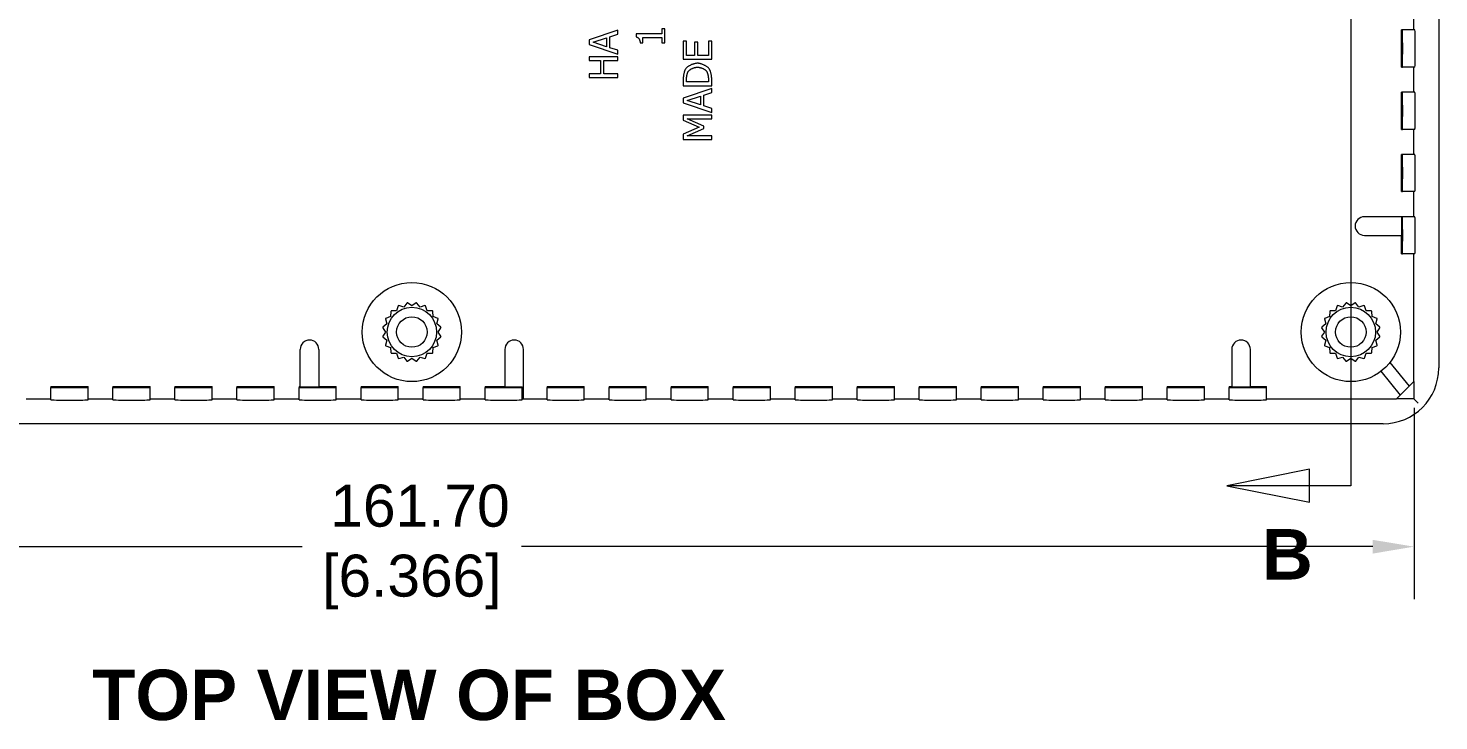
# Model space of a CAD drawing. Header units: millimetres. Extents: x 17 to 728, y 8 to 567.
# Drawn here: x 205 to 318.8, y 425.2 to 481.1 of the extents above; entities that cross this region are included whole.
import ezdxf

# ---------------------------------------------------------------- set-up
doc = ezdxf.new("R2010")
doc.units = ezdxf.units.MM
doc.header["$LTSCALE"] = 1.333333
for name, color, linetype, lineweight in [('Dimension (ANSI)', 7, 'Continuous', 9), ('Section Line (ANSI)', 7, 'Continuous', 9), ('Symbol (ANSI)', 7, 'Continuous', 9), ('Visible (ANSI)', 7, 'Continuous', 18)]:
    doc.layers.add(name, color=color, linetype=linetype, lineweight=lineweight)
doc.styles.add('Label Text (ANSI)', font='ARIALBD.TTF')
doc.styles.add('Note Text (ANSI)', font='ARIAL.TTF')
doc.dimstyles.new('Default - mm (ANSI)', dxfattribs={"dimscale": 1.333333, "dimtxt": 2.54, "dimasz": 2.5, "dimexe": 3.175, "dimexo": 1.6002, "dimgap": 0.8, "dimtad": 0, "dimtih": 1, "dimtoh": 1, "dimrnd": 1e-08, "dimzin": 4, "dimdsep": 46, "dimtxsty": 'Note Text (ANSI)', "dimcen": 0.09, "dimdle": 10, "dimclrd": 256, "dimclre": 256, "dimclrt": 256, "dimadec": 1, "dimazin": 0, "dimtfac": 1.2, "dimtofl": 0, "dimtmove": 0, "dimatfit": 3, "dimfxl": 0, "dimtolj": 1, "dimtzin": 0, "dimlwd": -1, "dimlwe": -1, "dimarcsym": 0})

# ---------------------------------------------------------------- blocks, each defined once
blk = doc.blocks.new('2dTransSection0')
at = {"layer": 'Section Line (ANSI)', "linetype": 'Continuous'}
for p, q in [((231.297, 394.716), (226.297, 393.716)), ((231.297, 392.716), (231.297, 394.716)), ((231.297, 393.716), (226.297, 393.716)), ((226.297, 393.716), (231.297, 392.716)), ((233.797, 393.716), (231.297, 393.716)), ((233.797, 393.716), (233.797, 392.356)), ((231.297, 334.116), (226.297, 333.116)), ((231.297, 332.116), (231.297, 334.116)), ((233.797, 334.477), (233.797, 333.116)), ((231.297, 333.116), (226.297, 333.116)), ((226.297, 333.116), (231.297, 332.116)), ((233.797, 333.116), (231.297, 333.116))]:
    blk.add_line(p, q, dxfattribs=at)
at = {"layer": 'Section Line (ANSI)'}
blk.add_line((233.797, 393.716), (233.797, 333.116), dxfattribs=at)
at = {"layer": 'Section Line (ANSI)', "linetype": 'Continuous', "flags": 128}
for points in [[(231.297, 394.716), (226.297, 393.716), (231.297, 392.716), (231.297, 394.716)], [(231.297, 334.116), (226.297, 333.116), (231.297, 332.116), (231.297, 334.116)]]:
    blk.add_lwpolyline(points, dxfattribs=at)
at = {"layer": 'Section Line (ANSI)'}
for points in [[(231.297, 394.716), (226.297, 393.716), (231.297, 392.716), (231.297, 394.716)], [(231.297, 334.116), (226.297, 333.116), (231.297, 332.116), (231.297, 334.116)]]:
    blk.add_solid(points, dxfattribs=at)
at = {"layer": 'Section Line (ANSI)', "char_height": 3.05, "attachment_point": 7, "style": 'Label Text (ANSI)'}
for insert in [(228.421, 396.341), (228.421, 327.441)]:
    blk.add_mtext('B', dxfattribs=dict(at, insert=insert))
blk = doc.blocks.new('*D35')
at = {"layer": 'Defpoints', "color": 0}
for p in [(155.13, 452.57), (316.83, 452.57), (155.13, 439.24)]:
    blk.add_point(p, dxfattribs=at)
at = {"layer": 'Dimension (ANSI)'}
for p, q in [((155.13, 450.44), (155.13, 435)), ((316.83, 450.44), (316.83, 435)), ((158.46, 439.24), (227.13, 439.24)), ((313.5, 439.24), (244.83, 439.24))]:
    blk.add_line(p, q, dxfattribs=at)
for points in [[(158.46, 439.79), (158.46, 438.68), (155.13, 439.24)], [(313.5, 439.79), (313.5, 438.68), (316.83, 439.24)]]:
    blk.add_solid(points, dxfattribs=at)
at = {"layer": 'Dimension (ANSI)', "insert": (235.98, 444.24), "char_height": 3.3867, "attachment_point": 2, "style": 'Note Text (ANSI)'}
blk.add_mtext('\\A1; 161.70\\P[6.366]', dxfattribs=at)

msp = doc.modelspace()

# ---------------------------------------------------------------- linework, layer by layer
at = {"layer": 'Visible (ANSI)'}
for p, q in [((318.83, 515.455), (318.83, 453.655)), ((316.829, 480.93), (316.829, 482.955)), ((252.596, 480.901), (250.296, 480.125)), ((250.61, 479.93), (251.692, 480.286)), ((251.692, 480.286), (251.692, 479.576)), ((251.953, 480.37), (252.596, 480.578)), ((251.953, 479.492), (251.953, 480.37)), ((252.596, 480.578), (252.596, 480.901)), ((256.148, 480.603), (254.076, 480.603)), ((254.076, 480.603), (254.076, 480.365)), ((254.607, 479.89), (254.607, 480.307)), ((254.607, 480.307), (256.148, 480.307)), ((256.383, 481.012), (256.148, 481.012)), ((256.148, 481.012), (256.148, 480.603)), ((256.148, 480.307), (256.148, 479.89)), ((256.383, 479.89), (256.383, 481.012)), ((315.829, 477.93), (315.829, 480.93)), ((315.909, 480.93), (315.829, 480.93)), ((316.909, 480.93), (315.909, 480.93)), ((250.296, 480.125), (250.296, 479.749)), ((250.296, 479.749), (252.596, 478.974)), ((251.692, 479.576), (250.61, 479.93)), ((252.596, 479.283), (251.953, 479.492)), ((252.596, 478.974), (252.596, 479.283)), ((254.396, 479.89), (254.607, 479.89)), ((256.148, 479.89), (256.383, 479.89)), ((257.87, 480.007), (257.87, 478.568)), ((258.142, 480.007), (257.87, 480.007)), ((258.142, 478.874), (258.142, 480.007)), ((259.044, 479.931), (258.772, 479.931)), ((258.772, 479.931), (258.772, 478.874)), ((259.044, 478.874), (259.044, 479.931)), ((260.17, 480.007), (259.898, 480.007)), ((259.898, 480.007), (259.898, 478.874)), ((260.17, 478.568), (260.17, 480.007)), ((252.596, 478.755), (250.296, 478.755)), ((250.296, 478.755), (250.296, 478.45)), ((250.296, 478.45), (251.198, 478.45)), ((251.198, 478.45), (251.198, 477.391)), ((251.471, 478.45), (252.596, 478.45)), ((251.471, 477.391), (251.471, 478.45)), ((252.596, 478.45), (252.596, 478.755)), ((257.87, 478.568), (260.17, 478.568)), ((258.772, 478.874), (258.142, 478.874)), ((259.898, 478.874), (259.044, 478.874)), ((251.198, 477.391), (250.296, 477.391)), ((250.296, 477.391), (250.296, 477.085)), ((250.296, 477.085), (252.596, 477.085)), ((252.596, 477.391), (251.471, 477.391)), ((252.596, 477.085), (252.596, 477.391)), ((257.87, 476.947), (257.87, 476.423)), ((258.135, 476.729), (258.135, 476.961)), ((259.906, 476.961), (259.906, 476.729)), ((260.17, 476.423), (260.17, 476.952)), ((315.829, 477.93), (315.909, 477.93)), ((316.909, 477.93), (315.909, 477.93)), ((316.829, 475.905), (316.829, 477.93)), ((257.87, 476.423), (260.17, 476.423)), ((260.17, 476.205), (257.87, 475.429)), ((259.906, 476.729), (258.135, 476.729)), ((259.527, 475.674), (260.17, 475.882)), ((260.17, 475.882), (260.17, 476.205)), ((315.829, 472.905), (315.829, 475.905)), ((315.909, 475.905), (315.829, 475.905)), ((316.909, 475.905), (315.909, 475.905)), ((257.87, 475.429), (257.87, 475.053)), ((257.87, 475.053), (260.17, 474.278)), ((258.183, 475.234), (259.266, 475.59)), ((259.266, 474.88), (258.183, 475.234)), ((259.266, 475.59), (259.266, 474.88)), ((259.527, 474.796), (259.527, 475.674)), ((260.17, 474.587), (259.527, 474.796)), ((260.17, 474.278), (260.17, 474.587)), ((260.17, 474.059), (257.87, 474.059)), ((257.87, 474.059), (257.87, 473.635)), ((257.87, 473.635), (259.151, 473.079)), ((258.189, 473.754), (260.17, 473.754)), ((259.536, 473.154), (258.189, 473.754)), ((260.17, 473.754), (260.17, 474.059)), ((259.151, 473.079), (257.87, 472.505)), ((257.87, 472.505), (257.87, 472.088)), ((258.189, 472.373), (259.536, 472.967)), ((260.17, 472.373), (258.189, 472.373)), ((259.536, 472.967), (259.536, 473.154)), ((260.17, 472.088), (260.17, 472.373)), ((315.829, 472.905), (315.909, 472.905)), ((316.909, 472.905), (315.909, 472.905)), ((316.829, 470.88), (316.829, 472.905)), ((257.87, 472.088), (260.17, 472.088)), ((315.829, 467.88), (315.829, 470.88)), ((315.909, 470.88), (315.829, 470.88)), ((316.909, 470.88), (315.909, 470.88)), ((315.829, 467.88), (315.909, 467.88)), ((316.909, 467.88), (315.909, 467.88)), ((316.829, 465.855), (316.829, 467.88)), ((315.84, 465.855), (312.829, 465.855)), ((315.909, 465.855), (315.84, 465.855)), ((315.84, 464.355), (315.84, 465.855)), ((316.909, 465.855), (315.909, 465.855)), ((312.829, 464.355), (315.84, 464.355)), ((315.829, 462.855), (315.829, 464.355)), ((315.829, 462.855), (315.909, 462.855)), ((316.909, 462.855), (315.909, 462.855)), ((316.829, 452.57), (316.829, 462.855)), ((234.876, 458.658), (234.733, 458.271)), ((235.324, 458.572), (234.927, 458.684)), ((235.58, 458.896), (235.324, 458.572)), ((235.98, 458.676), (235.636, 458.905)), ((236.323, 458.905), (235.98, 458.676)), ((236.635, 458.572), (236.379, 458.896)), ((237.032, 458.684), (236.635, 458.572)), ((237.226, 458.271), (237.083, 458.658)), ((310.626, 458.658), (310.483, 458.271)), ((311.074, 458.572), (310.677, 458.684)), ((311.33, 458.896), (311.074, 458.572)), ((311.73, 458.676), (311.386, 458.905)), ((312.073, 458.905), (311.73, 458.676)), ((312.385, 458.572), (312.129, 458.896)), ((312.782, 458.684), (312.385, 458.572)), ((312.976, 458.271), (312.833, 458.658)), ((233.851, 457.608), (233.962, 457.21)), ((234.264, 457.801), (233.877, 457.658)), ((234.28, 458.214), (234.264, 457.801)), ((234.733, 458.271), (234.32, 458.254)), ((237.639, 458.254), (237.226, 458.271)), ((237.695, 457.801), (237.679, 458.214)), ((238.083, 457.658), (237.695, 457.801)), ((237.997, 457.21), (238.108, 457.608)), ((309.601, 457.608), (309.712, 457.21)), ((310.014, 457.801), (309.627, 457.658)), ((310.03, 458.214), (310.014, 457.801)), ((310.483, 458.271), (310.07, 458.254)), ((313.389, 458.254), (312.976, 458.271)), ((313.445, 457.801), (313.429, 458.214)), ((313.833, 457.658), (313.445, 457.801)), ((313.747, 457.21), (313.858, 457.608)), ((233.63, 456.898), (233.859, 456.555)), ((233.859, 456.555), (233.63, 456.211)), ((233.962, 457.21), (233.638, 456.954)), ((238.321, 456.954), (237.997, 457.21)), ((238.1, 456.555), (238.329, 456.898)), ((238.329, 456.211), (238.1, 456.555)), ((309.38, 456.898), (309.609, 456.555)), ((309.609, 456.555), (309.38, 456.211)), ((309.712, 457.21), (309.388, 456.954)), ((314.071, 456.954), (313.747, 457.21)), ((313.85, 456.555), (314.079, 456.898)), ((314.079, 456.211), (313.85, 456.555)), ((233.638, 456.155), (233.962, 455.899)), ((233.962, 455.899), (233.851, 455.502)), ((233.877, 455.452), (234.264, 455.308)), ((234.264, 455.308), (234.28, 454.896)), ((237.679, 454.896), (237.695, 455.308)), ((237.695, 455.308), (238.083, 455.452)), ((237.997, 455.899), (238.321, 456.155)), ((238.108, 455.502), (237.997, 455.899)), ((309.388, 456.155), (309.712, 455.899)), ((309.712, 455.899), (309.601, 455.502)), ((309.627, 455.452), (310.014, 455.308)), ((310.014, 455.308), (310.03, 454.896)), ((313.429, 454.896), (313.445, 455.308)), ((313.445, 455.308), (313.833, 455.452)), ((313.747, 455.899), (314.071, 456.155)), ((313.858, 455.502), (313.747, 455.899)), ((226.974, 452.145), (226.974, 455.156)), ((228.474, 455.156), (228.474, 452.145)), ((234.32, 454.856), (234.733, 454.839)), ((234.733, 454.839), (234.876, 454.452)), ((234.927, 454.426), (235.324, 454.538)), ((235.324, 454.538), (235.58, 454.214)), ((235.636, 454.205), (235.98, 454.434)), ((235.98, 454.434), (236.323, 454.205)), ((236.379, 454.214), (236.635, 454.538)), ((236.635, 454.538), (237.032, 454.426)), ((237.083, 454.452), (237.226, 454.839)), ((237.226, 454.839), (237.639, 454.856)), ((243.485, 455.156), (243.485, 452.145)), ((244.985, 451.145), (244.985, 455.156)), ((302.13, 455.156), (302.13, 452.145)), ((303.63, 452.145), (303.63, 455.156)), ((310.07, 454.856), (310.483, 454.839)), ((310.483, 454.839), (310.626, 454.452)), ((310.677, 454.426), (311.074, 454.538)), ((311.074, 454.538), (311.33, 454.214)), ((311.386, 454.205), (311.73, 454.434)), ((311.73, 454.434), (312.073, 454.205)), ((312.129, 454.214), (312.385, 454.538)), ((312.385, 454.538), (312.782, 454.426)), ((312.833, 454.452), (312.976, 454.839)), ((312.976, 454.839), (313.389, 454.856)), ((314.889, 454.102), (316.435, 452.177)), ((315.728, 451.47), (314.182, 453.395)), ((206.859, 452.156), (209.859, 452.156)), ((206.859, 452.156), (206.859, 452.075)), ((206.859, 451.075), (206.859, 452.075)), ((209.859, 452.075), (209.859, 452.156)), ((209.859, 451.075), (209.859, 452.075)), ((211.863, 452.156), (214.863, 452.156)), ((211.863, 452.156), (211.863, 452.075)), ((211.863, 451.075), (211.863, 452.075)), ((214.863, 452.075), (214.863, 452.156)), ((214.863, 451.075), (214.863, 452.075)), ((216.867, 452.156), (219.867, 452.156)), ((216.867, 452.156), (216.867, 452.075)), ((216.867, 451.075), (216.867, 452.075)), ((219.867, 452.075), (219.867, 452.156)), ((219.867, 451.075), (219.867, 452.075)), ((221.87, 452.156), (224.87, 452.156)), ((221.87, 452.156), (221.87, 452.075)), ((221.87, 451.075), (221.87, 452.075)), ((224.87, 452.075), (224.87, 452.156)), ((224.87, 451.075), (224.87, 452.075)), ((226.874, 452.156), (226.974, 452.156)), ((226.874, 452.156), (226.874, 452.075)), ((226.874, 451.075), (226.874, 452.075)), ((226.974, 452.145), (228.474, 452.145)), ((228.474, 452.156), (229.874, 452.156)), ((229.874, 452.075), (229.874, 452.156)), ((229.874, 451.075), (229.874, 452.075)), ((231.878, 452.156), (234.878, 452.156)), ((231.878, 452.156), (231.878, 452.075)), ((231.878, 451.075), (231.878, 452.075)), ((234.878, 452.075), (234.878, 452.156)), ((234.878, 451.075), (234.878, 452.075)), ((236.881, 452.156), (239.881, 452.156)), ((236.881, 452.156), (236.881, 452.075)), ((236.881, 451.075), (236.881, 452.075)), ((239.881, 452.075), (239.881, 452.156)), ((239.881, 451.075), (239.881, 452.075)), ((241.885, 452.156), (243.485, 452.156)), ((241.885, 452.156), (241.885, 452.075)), ((241.885, 451.075), (241.885, 452.075)), ((243.485, 452.145), (244.885, 452.145)), ((244.885, 452.075), (244.885, 452.145)), ((244.885, 451.075), (244.885, 452.075)), ((246.889, 452.156), (249.889, 452.156)), ((246.889, 452.156), (246.889, 452.075)), ((246.889, 451.075), (246.889, 452.075)), ((249.889, 452.075), (249.889, 452.156)), ((249.889, 451.075), (249.889, 452.075)), ((251.893, 452.156), (254.893, 452.156)), ((251.893, 452.156), (251.893, 452.075)), ((251.893, 451.075), (251.893, 452.075)), ((254.893, 452.075), (254.893, 452.156)), ((254.893, 451.075), (254.893, 452.075)), ((256.896, 452.156), (259.896, 452.156)), ((256.896, 452.156), (256.896, 452.075)), ((256.896, 451.075), (256.896, 452.075)), ((259.896, 452.075), (259.896, 452.156)), ((259.896, 451.075), (259.896, 452.075)), ((261.9, 452.156), (264.9, 452.156)), ((261.9, 452.156), (261.9, 452.075)), ((261.9, 451.075), (261.9, 452.075)), ((264.9, 452.075), (264.9, 452.156)), ((264.9, 451.075), (264.9, 452.075)), ((266.904, 452.156), (269.904, 452.156)), ((266.904, 452.156), (266.904, 452.075)), ((266.904, 451.075), (266.904, 452.075)), ((269.904, 452.075), (269.904, 452.156)), ((269.904, 451.075), (269.904, 452.075)), ((271.907, 452.156), (274.907, 452.156)), ((271.907, 452.156), (271.907, 452.075)), ((271.907, 451.075), (271.907, 452.075)), ((274.907, 452.075), (274.907, 452.156)), ((274.907, 451.075), (274.907, 452.075)), ((276.911, 452.156), (279.911, 452.156)), ((276.911, 452.156), (276.911, 452.075)), ((276.911, 451.075), (276.911, 452.075)), ((279.911, 452.075), (279.911, 452.156)), ((279.911, 451.075), (279.911, 452.075)), ((281.915, 452.156), (284.915, 452.156)), ((281.915, 452.156), (281.915, 452.075)), ((281.915, 451.075), (281.915, 452.075)), ((284.915, 452.075), (284.915, 452.156)), ((284.915, 451.075), (284.915, 452.075)), ((286.918, 452.156), (289.918, 452.156)), ((286.918, 452.156), (286.918, 452.075)), ((286.918, 451.075), (286.918, 452.075)), ((289.918, 452.075), (289.918, 452.156)), ((289.918, 451.075), (289.918, 452.075)), ((291.922, 452.156), (294.922, 452.156)), ((291.922, 452.156), (291.922, 452.075)), ((291.922, 451.075), (291.922, 452.075)), ((294.922, 452.075), (294.922, 452.156)), ((294.922, 451.075), (294.922, 452.075)), ((296.926, 452.156), (299.926, 452.156)), ((296.926, 452.156), (296.926, 452.075)), ((296.926, 451.075), (296.926, 452.075)), ((299.926, 452.075), (299.926, 452.156)), ((299.926, 451.075), (299.926, 452.075)), ((301.93, 452.156), (302.13, 452.156)), ((301.93, 452.156), (301.93, 452.075)), ((301.93, 451.075), (301.93, 452.075)), ((302.13, 452.145), (303.63, 452.145)), ((303.63, 452.156), (304.93, 452.156)), ((304.93, 452.075), (304.93, 452.156)), ((304.93, 451.075), (304.93, 452.075)), ((315.415, 451.156), (316.829, 452.57)), ((316.829, 452.57), (316.829, 451.156)), ((204.855, 451.156), (206.859, 451.156)), ((209.859, 451.156), (211.863, 451.156)), ((214.863, 451.156), (216.867, 451.156)), ((219.867, 451.156), (221.87, 451.156)), ((224.87, 451.156), (226.874, 451.156)), ((229.874, 451.156), (231.878, 451.156)), ((234.878, 451.156), (236.881, 451.156)), ((239.881, 451.156), (241.885, 451.156)), ((244.985, 451.145), (244.885, 451.145)), ((244.985, 451.156), (246.889, 451.156)), ((249.889, 451.156), (251.893, 451.156)), ((254.893, 451.156), (256.896, 451.156)), ((259.896, 451.156), (261.9, 451.156)), ((264.9, 451.156), (266.904, 451.156)), ((269.904, 451.156), (271.907, 451.156)), ((274.907, 451.156), (276.911, 451.156)), ((279.911, 451.156), (281.915, 451.156)), ((284.915, 451.156), (286.918, 451.156)), ((289.918, 451.156), (291.922, 451.156)), ((294.922, 451.156), (296.926, 451.156)), ((299.926, 451.156), (301.93, 451.156)), ((304.93, 451.156), (315.415, 451.156)), ((316.829, 451.156), (315.415, 451.156)), ((316.928, 451.056), (316.829, 451.156)), ((317.178, 450.806), (316.928, 451.056)), ((314.33, 449.155), (157.63, 449.155))]:
    msp.add_line(p, q, dxfattribs=at)
at = {"layer": 'Visible (ANSI)', "flags": 128}
for points in [[(254.076, 480.365), (254.1, 480.362), (254.123, 480.356), (254.146, 480.349), (254.168, 480.339), (254.189, 480.328), (254.209, 480.314), (254.228, 480.3), (254.246, 480.284), (254.263, 480.266), (254.279, 480.247), (254.294, 480.228), (254.309, 480.206), (254.322, 480.184), (254.334, 480.161), (254.346, 480.137), (254.356, 480.112), (254.365, 480.086), (254.373, 480.059), (254.38, 480.032), (254.386, 480.004), (254.39, 479.976), (254.394, 479.948), (254.396, 479.919), (254.396, 479.89)], [(259.022, 478.236), (258.974, 478.235), (258.925, 478.23), (258.876, 478.223), (258.828, 478.214), (258.781, 478.203), (258.734, 478.19), (258.688, 478.176), (258.642, 478.16), (258.596, 478.143), (258.551, 478.125), (258.507, 478.105), (258.464, 478.085), (258.421, 478.063), (258.38, 478.041), (258.34, 478.018), (258.301, 477.994), (258.264, 477.969), (258.228, 477.944), (258.195, 477.918), (258.164, 477.892), (258.133, 477.864), (258.104, 477.835), (258.077, 477.803), (258.053, 477.77)], [(259.986, 477.767), (259.964, 477.796), (259.938, 477.826), (259.909, 477.856), (259.875, 477.886), (259.838, 477.916), (259.8, 477.945), (259.76, 477.972), (259.72, 477.998), (259.679, 478.023), (259.637, 478.046), (259.594, 478.069), (259.55, 478.091), (259.505, 478.112), (259.46, 478.131), (259.414, 478.15), (259.368, 478.167), (259.322, 478.182), (259.276, 478.196), (259.231, 478.208), (259.187, 478.218), (259.144, 478.226), (259.102, 478.232), (259.061, 478.235), (259.022, 478.236)], [(258.053, 477.77), (258.042, 477.753), (258.031, 477.732), (258.02, 477.71), (258.009, 477.685), (257.998, 477.659), (257.987, 477.63), (257.977, 477.599), (257.966, 477.567), (257.956, 477.534), (257.946, 477.499), (257.937, 477.463), (257.928, 477.425), (257.919, 477.387), (257.911, 477.348), (257.904, 477.308), (257.897, 477.268), (257.891, 477.228), (257.886, 477.188), (257.881, 477.147), (257.877, 477.106), (257.874, 477.066), (257.872, 477.026), (257.871, 476.986), (257.87, 476.947)], [(258.135, 476.961), (258.135, 476.988), (258.136, 477.015), (258.138, 477.042), (258.14, 477.07), (258.143, 477.099), (258.146, 477.127), (258.15, 477.156), (258.155, 477.185), (258.159, 477.213), (258.165, 477.242), (258.171, 477.27), (258.177, 477.298), (258.183, 477.325), (258.19, 477.352), (258.197, 477.378), (258.205, 477.404), (258.213, 477.428), (258.221, 477.452), (258.229, 477.475), (258.237, 477.496), (258.246, 477.516), (258.255, 477.535), (258.264, 477.553), (258.273, 477.569)], [(258.273, 477.569), (258.293, 477.598), (258.317, 477.626), (258.343, 477.652), (258.37, 477.675), (258.398, 477.697), (258.427, 477.718), (258.457, 477.738), (258.488, 477.757), (258.519, 477.775), (258.551, 477.792), (258.585, 477.808), (258.618, 477.823), (258.652, 477.837), (258.686, 477.85), (258.721, 477.862), (258.755, 477.874), (258.79, 477.883), (258.824, 477.892), (258.858, 477.9), (258.891, 477.906), (258.924, 477.911), (258.956, 477.915), (258.988, 477.917), (259.018, 477.918)], [(259.018, 477.918), (259.055, 477.917), (259.091, 477.914), (259.128, 477.91), (259.164, 477.904), (259.2, 477.897), (259.235, 477.889), (259.27, 477.88), (259.305, 477.87), (259.34, 477.858), (259.375, 477.846), (259.409, 477.833), (259.442, 477.819), (259.475, 477.804), (259.507, 477.789), (259.537, 477.772), (259.567, 477.756), (259.595, 477.738), (259.622, 477.721), (259.647, 477.702), (259.671, 477.684), (259.693, 477.664), (259.715, 477.643), (259.735, 477.621), (259.753, 477.597)], [(259.753, 477.597), (259.763, 477.581), (259.774, 477.562), (259.784, 477.542), (259.794, 477.521), (259.804, 477.498), (259.814, 477.474), (259.823, 477.448), (259.831, 477.422), (259.84, 477.395), (259.847, 477.367), (259.855, 477.338), (259.862, 477.309), (259.869, 477.279), (259.875, 477.249), (259.88, 477.219), (259.885, 477.189), (259.89, 477.159), (259.894, 477.129), (259.897, 477.1), (259.9, 477.071), (259.903, 477.042), (259.904, 477.014), (259.905, 476.987), (259.906, 476.961)], [(260.17, 476.952), (260.17, 476.987), (260.169, 477.023), (260.167, 477.06), (260.164, 477.097), (260.161, 477.135), (260.157, 477.172), (260.152, 477.21), (260.147, 477.248), (260.141, 477.286), (260.134, 477.324), (260.127, 477.361), (260.119, 477.398), (260.111, 477.435), (260.102, 477.47), (260.092, 477.505), (260.082, 477.54), (260.072, 477.573), (260.061, 477.605), (260.049, 477.635), (260.038, 477.665), (260.025, 477.693), (260.012, 477.719), (259.999, 477.744), (259.986, 477.767)]]:
    msp.add_lwpolyline(points, dxfattribs=at)
at = {"layer": 'Visible (ANSI)'}
for centre, radius in [((235.98, 456.555), 4), ((311.73, 456.555), 4), ((235.98, 456.555), 1.994), ((235.98, 456.555), 1.232), ((311.73, 456.555), 1.994), ((311.73, 456.555), 1.232)]:
    msp.add_circle(centre, radius, dxfattribs=at)
for centre, radius, start, end in [((312.829, 465.105), 0.75, 90, 270), ((235.98, 456.555), 2.375, 116.31711, 117.68289), ((235.98, 456.555), 2.375, 98.31711, 99.68289), ((235.98, 456.555), 2.375, 80.31711, 81.68289), ((235.98, 456.555), 2.375, 62.31711, 63.68289), ((311.73, 456.555), 2.375, 116.31711, 117.68289), ((311.73, 456.555), 2.375, 98.31711, 99.68289), ((311.73, 456.555), 2.375, 80.31711, 81.68289), ((311.73, 456.555), 2.375, 62.31711, 63.68289), ((235.98, 456.555), 2.375, 152.31711, 153.68289), ((235.98, 456.555), 2.375, 134.31711, 135.68289), ((235.98, 456.555), 2.375, 44.31711, 45.68289), ((235.98, 456.555), 2.375, 26.31711, 27.68289), ((311.73, 456.555), 2.375, 152.31711, 153.68289), ((311.73, 456.555), 2.375, 134.31711, 135.68289), ((311.73, 456.555), 2.375, 44.31711, 45.68289), ((311.73, 456.555), 2.375, 26.31711, 27.68289), ((235.98, 456.555), 2.375, 170.31711, 171.68289), ((235.98, 456.555), 2.375, 8.31711, 9.68289), ((311.73, 456.555), 2.375, 170.31711, 171.68289), ((311.73, 456.555), 2.375, 8.31711, 9.68289), ((227.724, 455.156), 0.75, 0, 180), ((235.98, 456.555), 2.375, 188.31711, 189.68289), ((235.98, 456.555), 2.375, 206.31711, 207.68289), ((235.98, 456.555), 2.375, 332.31711, 333.68289), ((235.98, 456.555), 2.375, 350.31711, 351.68289), ((244.235, 455.156), 0.75, 0, 180), ((302.88, 455.156), 0.75, 0, 180), ((311.73, 456.555), 2.375, 188.31711, 189.68289), ((311.73, 456.555), 2.375, 206.31711, 207.68289), ((311.73, 456.555), 2.375, 332.31711, 333.68289), ((311.73, 456.555), 2.375, 350.31711, 351.68289), ((235.98, 456.555), 2.375, 224.31711, 225.68289), ((235.98, 456.555), 2.375, 242.31711, 243.68289), ((235.98, 456.555), 2.375, 260.31711, 261.68289), ((235.98, 456.555), 2.375, 278.31711, 279.68289), ((235.98, 456.555), 2.375, 296.31711, 297.68289), ((235.98, 456.555), 2.375, 314.31711, 315.68289), ((311.73, 456.555), 2.375, 224.31711, 225.68289), ((311.73, 456.555), 2.375, 242.31711, 243.68289), ((311.73, 456.555), 2.375, 260.31711, 261.68289), ((311.73, 456.555), 2.375, 278.31711, 279.68289), ((311.73, 456.555), 2.375, 296.31711, 297.68289), ((311.73, 456.555), 2.375, 314.31711, 315.68289)]:
    msp.add_arc(centre, radius, start, end, dxfattribs=at)
for centre, major_axis, ratio, start_param, end_param in [((315.909, 479.43), (0, -1.5), 0.0043633, 0, 3.1415927), ((316.909, 479.43), (0, 1.5), 0.0043633, 3.1415927, 6.2831853), ((315.909, 474.405), (0, -1.5), 0.0043633, 0, 3.1415927), ((316.909, 474.405), (0, 1.5), 0.0043633, 3.1415927, 6.2831853), ((315.909, 469.38), (0, -1.5), 0.0043633, 0, 3.1415927), ((316.909, 469.38), (0, 1.5), 0.0043633, 3.1415927, 6.2831853), ((315.909, 464.355), (0, -1.5), 0.0043633, 0, 3.1415927), ((316.909, 464.355), (0, 1.5), 0.0043633, 3.1415927, 6.2831853), ((314.33, 453.655), (3.182, -3.182), 0.999981, 5.4977967, 7.068574), ((208.359, 452.075), (-1.5, 0), 0.0043633, 0, 3.1415927), ((213.363, 452.075), (-1.5, 0), 0.0043633, 0, 3.1415927), ((218.367, 452.075), (-1.5, 0), 0.0043633, 0, 3.1415927), ((223.37, 452.075), (-1.5, 0), 0.0043633, 0, 3.1415927), ((228.374, 452.075), (-1.5, 0), 0.0043633, 0, 3.1415927), ((233.378, 452.075), (-1.5, 0), 0.0043633, 0, 3.1415927), ((238.381, 452.075), (-1.5, 0), 0.0043633, 0, 3.1415927), ((243.385, 452.075), (-1.5, 0), 0.0043633, 0, 3.1415927), ((248.389, 452.075), (-1.5, 0), 0.0043633, 0, 3.1415927), ((253.393, 452.075), (-1.5, 0), 0.0043633, 0, 3.1415927), ((258.396, 452.075), (-1.5, 0), 0.0043633, 0, 3.1415927), ((263.4, 452.075), (-1.5, 0), 0.0043633, 0, 3.1415927), ((268.404, 452.075), (-1.5, 0), 0.0043633, 0, 3.1415927), ((273.407, 452.075), (-1.5, 0), 0.0043633, 0, 3.1415927), ((278.411, 452.075), (-1.5, 0), 0.0043633, 0, 3.1415927), ((283.415, 452.075), (-1.5, 0), 0.0043633, 0, 3.1415927), ((288.418, 452.075), (-1.5, 0), 0.0043633, 0, 3.1415927), ((293.422, 452.075), (-1.5, 0), 0.0043633, 0, 3.1415927), ((298.426, 452.075), (-1.5, 0), 0.0043633, 0, 3.1415927), ((303.43, 452.075), (-1.5, 0), 0.0043633, 0, 3.1415927), ((208.359, 451.075), (1.5, 0), 0.0043633, 3.1415927, 6.2831853), ((213.363, 451.075), (1.5, 0), 0.0043633, 3.1415927, 6.2831853), ((218.367, 451.075), (1.5, 0), 0.0043633, 3.1415927, 6.2831853), ((223.37, 451.075), (1.5, 0), 0.0043633, 3.1415927, 6.2831853), ((228.374, 451.075), (1.5, 0), 0.0043633, 3.1415927, 6.2831853), ((233.378, 451.075), (1.5, 0), 0.0043633, 3.1415927, 6.2831853), ((238.381, 451.075), (1.5, 0), 0.0043633, 3.1415927, 6.2831853), ((243.385, 451.075), (1.5, 0), 0.0043633, 3.1415927, 6.2831853), ((248.389, 451.075), (1.5, 0), 0.0043633, 3.1415927, 6.2831853), ((253.393, 451.075), (1.5, 0), 0.0043633, 3.1415927, 6.2831853), ((258.396, 451.075), (1.5, 0), 0.0043633, 3.1415927, 6.2831853), ((263.4, 451.075), (1.5, 0), 0.0043633, 3.1415927, 6.2831853), ((268.404, 451.075), (1.5, 0), 0.0043633, 3.1415927, 6.2831853), ((273.407, 451.075), (1.5, 0), 0.0043633, 3.1415927, 6.2831853), ((278.411, 451.075), (1.5, 0), 0.0043633, 3.1415927, 6.2831853), ((283.415, 451.075), (1.5, 0), 0.0043633, 3.1415927, 6.2831853), ((288.418, 451.075), (1.5, 0), 0.0043633, 3.1415927, 6.2831853), ((293.422, 451.075), (1.5, 0), 0.0043633, 3.1415927, 6.2831853), ((298.426, 451.075), (1.5, 0), 0.0043633, 3.1415927, 6.2831853), ((303.43, 451.075), (1.5, 0), 0.0043633, 3.1415927, 6.2831853)]:
    msp.add_ellipse(centre, major_axis=major_axis, ratio=ratio, start_param=start_param, end_param=end_param, dxfattribs=at)

# ---------------------------------------------------------------- block references
at = {"layer": 'Section Line (ANSI)', "xscale": 1.333333333333333, "yscale": 1.333333333333333, "zscale": 1.333333333333333}
msp.add_blockref('2dTransSection0', (0, 0), dxfattribs=at)

# ---------------------------------------------------------------- texts
at = {"layer": 'Symbol (ANSI)', "insert": (210.201, 425.191), "char_height": 4.06667, "attachment_point": 7, "style": 'Label Text (ANSI)'}
msp.add_mtext('TOP VIEW OF BOX', dxfattribs=at)

# ---------------------------------------------------------------- dimensions: what is measured, and where the dimension line sits
at = {"layer": 'Dimension (ANSI)'}
dim = msp.add_linear_dim(base=(155.13, 439.237), p1=(316.829, 452.57), p2=(155.13, 452.57), text=' <>\\X[6.366]', dimstyle='Default - mm (ANSI)', override={"dimtih": 0, "dimtoh": 0, "dimdec": 2, "dimpost": '\\X', "dimtp": 0, "dimtm": 0, "dimtdec": 2, "dimatfit": 1, "dimtvp": -0.25}, dxfattribs=at)
dim.commit()
dim.dimension.update_dxf_attribs({"geometry": '*D35', "text_midpoint": (235.98, 439.237), "dimtype": 160})

doc.saveas('drawing.dxf')
